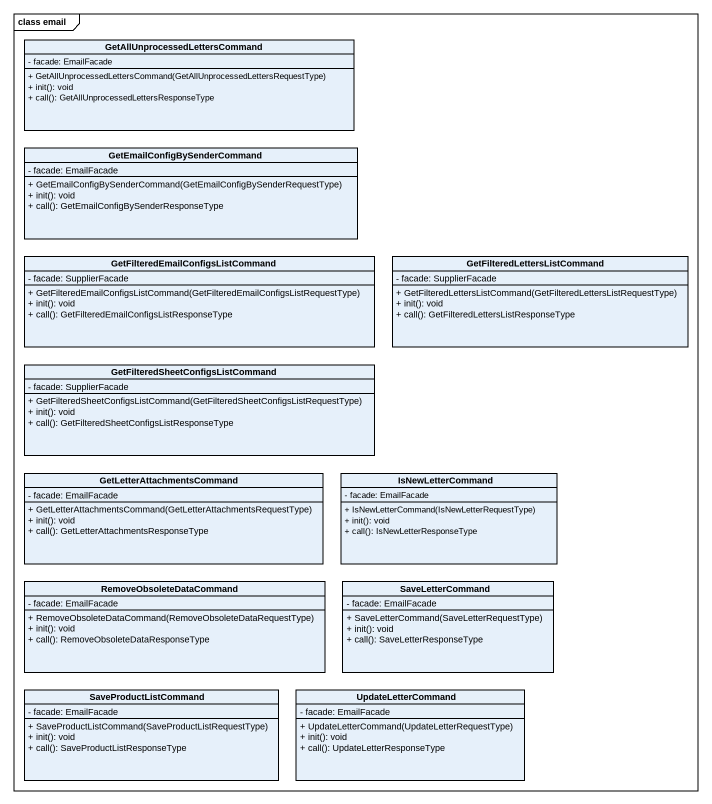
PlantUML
@startuml
mainframe class email
hide circle
hide empty members
skinparam classAttributeIconSize 0
class "GetAllUnprocessedLettersCommand" as GetAllUnprocessedLettersComm {
  - facade: EmailFacade
  + GetAllUnprocessedLettersCommand(GetAllUnprocessedLettersRequestType)
  + init(): void
  + call(): GetAllUnprocessedLettersResponseType
}
class "GetEmailConfigBySenderCommand" as GetEmailConfigBySenderComman {
  - facade: EmailFacade
  + GetEmailConfigBySenderCommand(GetEmailConfigBySenderRequestType)
  + init(): void
  + call(): GetEmailConfigBySenderResponseType
}
class "GetFilteredEmailConfigsListCommand" as GetFilteredEmailConfigsListC {
  - facade: SupplierFacade
  + GetFilteredEmailConfigsListCommand(GetFilteredEmailConfigsListRequestType)
  + init(): void
  + call(): GetFilteredEmailConfigsListResponseType
}
class "GetFilteredLettersListCommand" as GetFilteredLettersListComman {
  - facade: SupplierFacade
  + GetFilteredLettersListCommand(GetFilteredLettersListRequestType)
  + init(): void
  + call(): GetFilteredLettersListResponseType
}
class "GetFilteredSheetConfigsListCommand" as GetFilteredSheetConfigsListC {
  - facade: SupplierFacade
  + GetFilteredSheetConfigsListCommand(GetFilteredSheetConfigsListRequestType)
  + init(): void
  + call(): GetFilteredSheetConfigsListResponseType
}
class GetLetterAttachmentsCommand {
  - facade: EmailFacade
  + GetLetterAttachmentsCommand(GetLetterAttachmentsRequestType)
  + init(): void
  + call(): GetLetterAttachmentsResponseType
}
class IsNewLetterCommand {
  - facade: EmailFacade
  + IsNewLetterCommand(IsNewLetterRequestType)
  + init(): void
  + call(): IsNewLetterResponseType
}
class RemoveObsoleteDataCommand {
  - facade: EmailFacade
  + RemoveObsoleteDataCommand(RemoveObsoleteDataRequestType)
  + init(): void
  + call(): RemoveObsoleteDataResponseType
}
class SaveLetterCommand {
  - facade: EmailFacade
  + SaveLetterCommand(SaveLetterRequestType)
  + init(): void
  + call(): SaveLetterResponseType
}
class SaveProductListCommand {
  - facade: EmailFacade
  + SaveProductListCommand(SaveProductListRequestType)
  + init(): void
  + call(): SaveProductListResponseType
}
class UpdateLetterCommand {
  - facade: EmailFacade
  + UpdateLetterCommand(UpdateLetterRequestType)
  + init(): void
  + call(): UpdateLetterResponseType
}
@enduml
